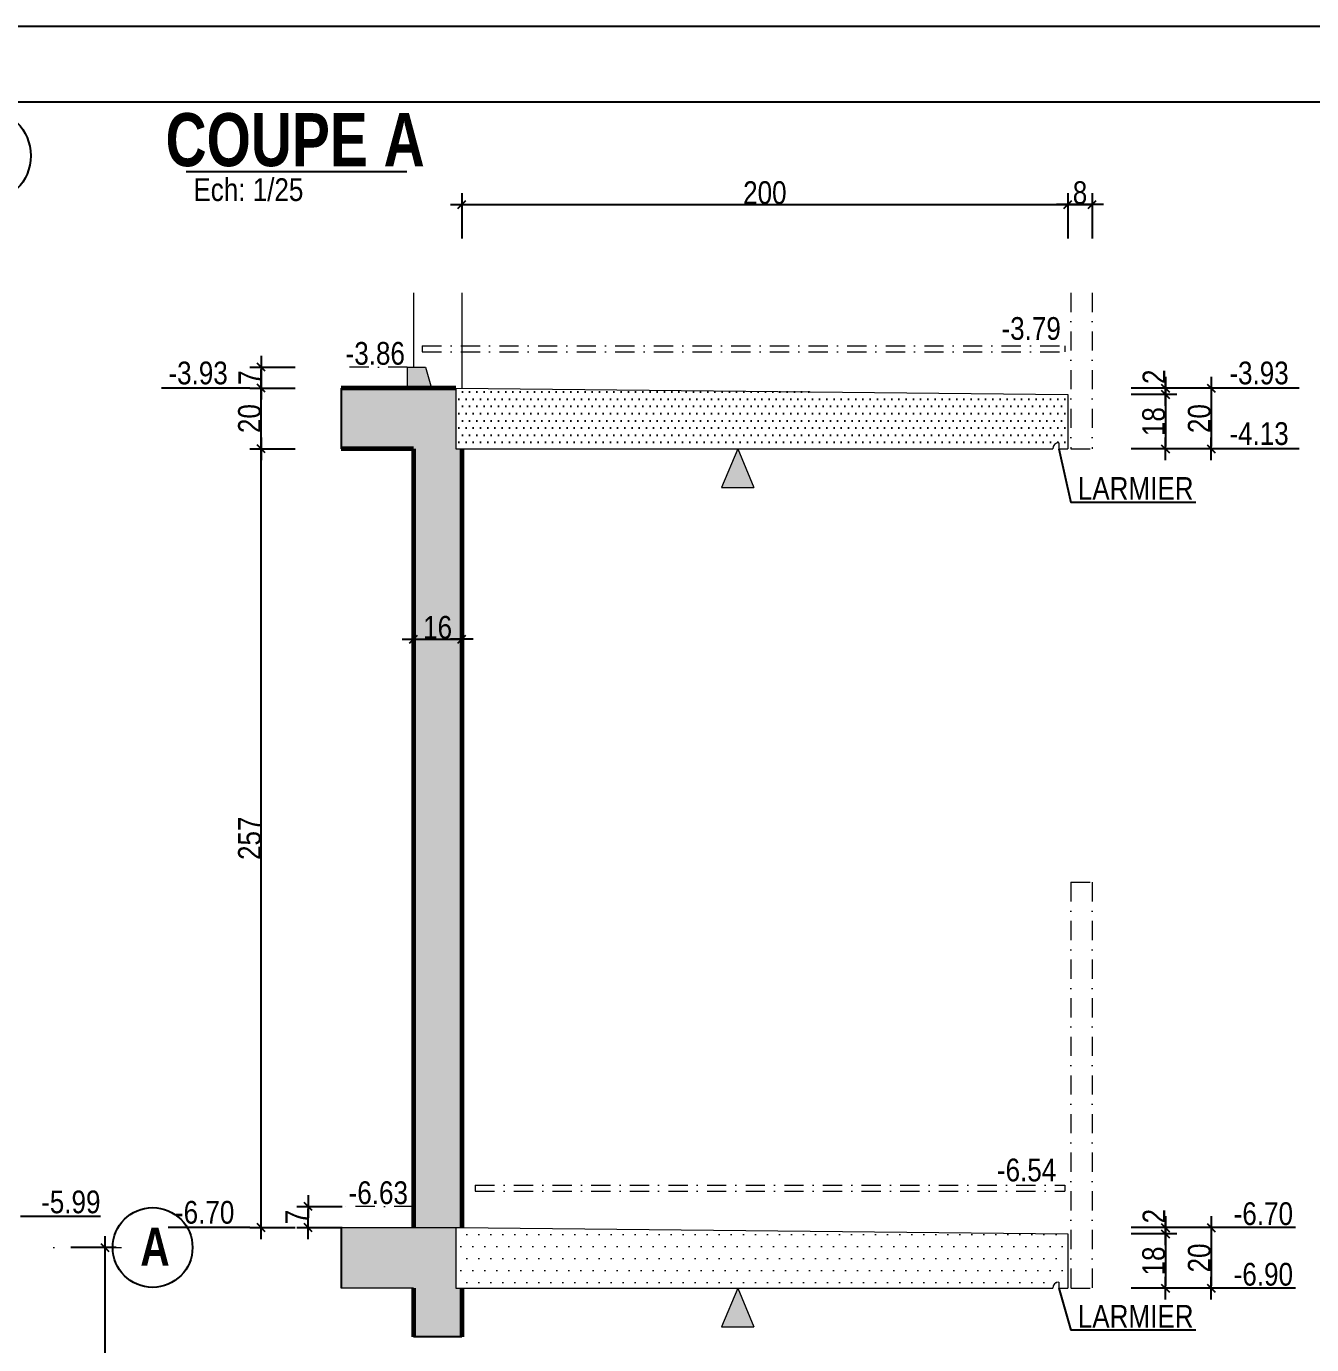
# Model space of a CAD drawing. Header units: millimetres. Extents: x 9051 to 35021, y -32652 to 0.
# Drawn here: x 32527 to 33375, y -29322 to -28452 of the extents above; entities that cross this region are included whole.
import ezdxf
from ezdxf.enums import TextEntityAlignment as Align

# ---------------------------------------------------------------- set-up
doc = ezdxf.new("R2010")
doc.units = ezdxf.units.MM
doc.linetypes.add('TIRETPTX2', pattern=[50.8, 25.4, -12.7, 0, -12.7])
for name, color, linetype in [('01-Cad  2', 1, 'Continuous'), ('01_cote_gen', 4, 'Continuous'), ('01_linteaux', 2, 'Continuous'), ('01_poch_BN', 9, 'Continuous'), ('01_poch_murs', 253, 'Continuous'), ('01_texte', 230, 'Continuous'), ('AA_COTES', 2, 'Continuous')]:
    doc.layers.add(name, color=color, linetype=linetype)
doc.layers.add('01_murs_coup', color=5, linetype='Continuous', lineweight=60)
doc.layers.add('01_tram_axes', color=2, linetype='TIRETPTX2', lineweight=9)
doc.styles.add('ARIAL NA', font='ARIALN.TTF')
doc.styles.add('impact', font='impact.ttf')
doc.styles.add('STYLE2', font='ARIALN.TTF')
doc.dimstyles.new('JB25', dxfattribs={"dimscale": 0.1, "dimtxt": 150, "dimasz": 15, "dimexe": 0.1, "dimexo": 0.1, "dimgap": 0.09, "dimtad": 1, "dimdec": 1, "dimlfac": 0.5, "dimdsep": 46, "dimtxsty": 'STYLE2', "dimblk1": 'BOND_G', "dimblk2": 'BOND_D', "dimsah": 1, "dimcen": 1.5, "dimdle": 0.01, "dimse1": 1, "dimse2": 1, "dimclrd": 4, "dimclre": 2, "dimclrt": 6, "dimazin": 2, "dimtfac": 2.333333, "dimtdec": 1, "dimtix": 1, "dimtmove": 2, "dimatfit": 3, "dimldrblk": 'BOND_G', "dimfxl": 1, "dimtolj": 1, "dimtzin": 0, "dimarcsym": 0})
doc.dimstyles.new('JB50', dxfattribs={"dimscale": 0.1, "dimtxt": 150, "dimasz": 15, "dimexe": 0.1, "dimexo": 0.1, "dimgap": 0.09, "dimtad": 1, "dimdec": 1, "dimdsep": 46, "dimtxsty": 'STYLE2', "dimblk1": 'BOND_G', "dimblk2": 'BOND_D', "dimsah": 1, "dimcen": 1.5, "dimdle": 0.01, "dimse1": 1, "dimse2": 1, "dimclrd": 4, "dimclre": 2, "dimclrt": 6, "dimazin": 2, "dimtfac": 2.333333, "dimtdec": 1, "dimtix": 1, "dimtmove": 2, "dimatfit": 3, "dimldrblk": 'BOND_G', "dimfxl": 1, "dimtolj": 1, "dimtzin": 0, "dimarcsym": 0})

# ---------------------------------------------------------------- blocks, each defined once
blk = doc.blocks.new('BOND_G')
at = {"layer": 'AA_COTES', "color": 0}
for p, q in [((0, -5), (0, 15)), ((5, 0), (-5, 0)), ((1.77, 1.77), (-1.77, -1.77))]:
    blk.add_line(p, q, dxfattribs=at)
blk = doc.blocks.new('BOND_D')
at = {"layer": 'AA_COTES', "color": 0}
for p, q in [((5, 0), (-5, 0)), ((-1.77, -1.77), (1.77, 1.77)), ((0, 5), (0, -15))]:
    blk.add_line(p, q, dxfattribs=at)
blk = doc.blocks.new('*D4361')
at = {"layer": '01_cote_gen', "color": 4, "lineweight": -2, "ltscale": 0.1, "transparency": 16777216}
blk.add_line((32578.81, -29259.73), (32578.81, -29866.73), dxfattribs=at)
at = {"layer": 'Defpoints', "color": 0, "ltscale": 0.1, "transparency": 16777216}
for p in [(32574.59, -29258.23), (32574.59, -29868.23), (32578.81, -29868.23)]:
    blk.add_point(p, dxfattribs=at)
at = {"layer": '01_cote_gen', "color": 4, "lineweight": -2, "ltscale": 0.1, "transparency": 16777216, "xscale": 1.5, "yscale": 1.5, "zscale": 1.5}
for name, p, rotation in [('BOND_G', (32578.81, -29258.23), 90), ('BOND_D', (32578.81, -29868.23), 270)]:
    blk.add_blockref(name, p, dxfattribs=dict(at, rotation=rotation))
at = {"layer": '01_cote_gen', "color": 6, "ltscale": 0.1, "transparency": 16777216, "insert": (32571.14, -29563.23), "char_height": 15, "attachment_point": 5, "rotation": 90, "style": 'STYLE2'}
blk.add_mtext('\\A1;610', dxfattribs=at)
blk = doc.blocks.new('*D4135')
at = {"layer": '01_cote_gen', "color": 4, "lineweight": -2, "transparency": 16777216}
blk.add_line((32815.87, -28569.74), (33212.87, -28569.74), dxfattribs=at)
at = {"layer": 'Defpoints', "color": 0, "transparency": 16777216}
for p in [(33214.37, -28569.74), (32814.37, -28644.62), (33214.37, -28664.05)]:
    blk.add_point(p, dxfattribs=at)
at = {"layer": '01_cote_gen', "color": 4, "lineweight": -2, "transparency": 16777216, "xscale": 1.5, "yscale": 1.5, "zscale": 1.5, "rotation": 180}
blk.add_blockref('BOND_G', (32814.37, -28569.74), dxfattribs=at)
at = {"layer": '01_cote_gen', "color": 4, "lineweight": -2, "transparency": 16777216, "xscale": 1.5, "yscale": 1.5, "zscale": 1.5}
blk.add_blockref('BOND_D', (33214.37, -28569.74), dxfattribs=at)
at = {"layer": '01_cote_gen', "color": 6, "lineweight": 0, "transparency": 16777216, "insert": (33014.37, -28562.08), "char_height": 15, "attachment_point": 5, "style": 'STYLE2'}
blk.add_mtext('\\A1;200', dxfattribs=at)
blk = doc.blocks.new('*D4374')
at = {"layer": '01_cote_gen', "color": 4, "lineweight": -2, "transparency": 16777216}
blk.add_line((33278.7, -28696.63), (33278.7, -28729.63), dxfattribs=at)
at = {"layer": 'Defpoints', "color": 0, "transparency": 16777216}
for p in [(33214.37, -28695.13), (33214.37, -28731.13), (33278.7, -28731.13)]:
    blk.add_point(p, dxfattribs=at)
at = {"layer": '01_cote_gen', "color": 4, "lineweight": -2, "transparency": 16777216, "xscale": 1.5, "yscale": 1.5, "zscale": 1.5}
for name, p, rotation in [('BOND_G', (33278.7, -28695.13), 90), ('BOND_D', (33278.7, -28731.13), 270)]:
    blk.add_blockref(name, p, dxfattribs=dict(at, rotation=rotation))
at = {"layer": '01_cote_gen', "color": 6, "lineweight": 0, "transparency": 16777216, "insert": (33271.04, -28713.13), "char_height": 15, "attachment_point": 5, "rotation": 90, "style": 'STYLE2'}
blk.add_mtext('\\A1;18', dxfattribs=at)
blk = doc.blocks.new('*D4375')
at = {"layer": '01_cote_gen', "color": 4, "lineweight": -2, "transparency": 16777216}
blk.add_line((33278.7, -28692.63), (33278.7, -28693.63), dxfattribs=at)
at = {"layer": 'Defpoints', "color": 0, "transparency": 16777216}
for p in [(32810.37, -28691.13), (33214.37, -28695.13), (33278.7, -28695.13)]:
    blk.add_point(p, dxfattribs=at)
at = {"layer": '01_cote_gen', "color": 4, "lineweight": -2, "transparency": 16777216, "xscale": 1.5, "yscale": 1.5, "zscale": 1.5}
for name, p, rotation in [('BOND_G', (33278.7, -28691.13), 90), ('BOND_D', (33278.7, -28695.13), 270)]:
    blk.add_blockref(name, p, dxfattribs=dict(at, rotation=rotation))
at = {"layer": '01_cote_gen', "color": 6, "lineweight": 0, "transparency": 16777216, "insert": (33271.17, -28683.52), "char_height": 15, "attachment_point": 5, "rotation": 90, "style": 'STYLE2'}
blk.add_mtext('\\A1;2', dxfattribs=at)
blk = doc.blocks.new('*D4136')
at = {"layer": '01_cote_gen', "color": 4, "lineweight": -2, "transparency": 16777216}
blk.add_line((33308.86, -28692.63), (33308.86, -28729.63), dxfattribs=at)
at = {"layer": 'Defpoints', "color": 0, "transparency": 16777216}
for p in [(33286.2, -28691.13), (33286.2, -28731.13), (33308.86, -28731.13)]:
    blk.add_point(p, dxfattribs=at)
at = {"layer": '01_cote_gen', "color": 4, "lineweight": -2, "transparency": 16777216, "xscale": 1.5, "yscale": 1.5, "zscale": 1.5}
for name, p, rotation in [('BOND_G', (33308.86, -28691.13), 90), ('BOND_D', (33308.86, -28731.13), 270)]:
    blk.add_blockref(name, p, dxfattribs=dict(at, rotation=rotation))
at = {"layer": '01_cote_gen', "color": 6, "lineweight": 0, "transparency": 16777216, "insert": (33301.19, -28711.13), "char_height": 15, "attachment_point": 5, "rotation": 90, "style": 'STYLE2'}
blk.add_mtext('\\A1;20', dxfattribs=at)
blk = doc.blocks.new('*D4376')
at = {"layer": '01_cote_gen', "color": 4, "lineweight": -2, "ltscale": 2, "transparency": 16777216}
blk.add_line((33215.87, -28569.74), (33228.87, -28569.74), dxfattribs=at)
at = {"layer": 'Defpoints', "color": 0, "ltscale": 2, "transparency": 16777216}
for p in [(33230.37, -28569.74), (33214.37, -28577.24), (33230.37, -28628.08)]:
    blk.add_point(p, dxfattribs=at)
at = {"layer": '01_cote_gen', "color": 4, "lineweight": -2, "ltscale": 2, "transparency": 16777216, "xscale": 1.5, "yscale": 1.5, "zscale": 1.5, "rotation": 180}
blk.add_blockref('BOND_G', (33214.37, -28569.74), dxfattribs=at)
at = {"layer": '01_cote_gen', "color": 4, "lineweight": -2, "ltscale": 2, "transparency": 16777216, "xscale": 1.5, "yscale": 1.5, "zscale": 1.5}
blk.add_blockref('BOND_D', (33230.37, -28569.74), dxfattribs=at)
at = {"layer": '01_cote_gen', "color": 6, "lineweight": 0, "ltscale": 2, "transparency": 16777216, "insert": (33222.37, -28562.08), "char_height": 15, "attachment_point": 5, "style": 'STYLE2'}
blk.add_mtext('\\A1;8', dxfattribs=at)
blk = doc.blocks.new('*D4377')
at = {"layer": '01_cote_gen', "color": 4, "lineweight": -2, "transparency": 16777216}
blk.add_line((33278.7, -29250.63), (33278.7, -29283.63), dxfattribs=at)
at = {"layer": 'Defpoints', "color": 0, "transparency": 16777216}
for p in [(33214.37, -29249.13), (33214.37, -29285.13), (33278.7, -29285.13)]:
    blk.add_point(p, dxfattribs=at)
at = {"layer": '01_cote_gen', "color": 4, "lineweight": -2, "transparency": 16777216, "xscale": 1.5, "yscale": 1.5, "zscale": 1.5}
for name, p, rotation in [('BOND_G', (33278.7, -29249.13), 90), ('BOND_D', (33278.7, -29285.13), 270)]:
    blk.add_blockref(name, p, dxfattribs=dict(at, rotation=rotation))
at = {"layer": '01_cote_gen', "color": 6, "lineweight": 0, "transparency": 16777216, "insert": (33271.04, -29267.13), "char_height": 15, "attachment_point": 5, "rotation": 90, "style": 'STYLE2'}
blk.add_mtext('\\A1;18', dxfattribs=at)
blk = doc.blocks.new('*D4137')
at = {"layer": '01_cote_gen', "color": 4, "lineweight": -2, "transparency": 16777216}
blk.add_line((33308.86, -29246.63), (33308.86, -29283.63), dxfattribs=at)
at = {"layer": 'Defpoints', "color": 0, "transparency": 16777216}
for p in [(33286.2, -29245.13), (33286.2, -29285.13), (33308.86, -29285.13)]:
    blk.add_point(p, dxfattribs=at)
at = {"layer": '01_cote_gen', "color": 4, "lineweight": -2, "transparency": 16777216, "xscale": 1.5, "yscale": 1.5, "zscale": 1.5}
for name, p, rotation in [('BOND_G', (33308.86, -29245.13), 90), ('BOND_D', (33308.86, -29285.13), 270)]:
    blk.add_blockref(name, p, dxfattribs=dict(at, rotation=rotation))
at = {"layer": '01_cote_gen', "color": 6, "lineweight": 0, "transparency": 16777216, "insert": (33301.19, -29265.13), "char_height": 15, "attachment_point": 5, "rotation": 90, "style": 'STYLE2'}
blk.add_mtext('\\A1;20', dxfattribs=at)
blk = doc.blocks.new('*D4138')
at = {"layer": '01_cote_gen', "color": 4, "lineweight": -2, "transparency": 16777216}
blk.add_line((33278.7, -29246.63), (33278.7, -29247.63), dxfattribs=at)
at = {"layer": 'Defpoints', "color": 0, "transparency": 16777216}
for p in [(32810.37, -29245.13), (33214.37, -29249.13), (33278.7, -29249.13)]:
    blk.add_point(p, dxfattribs=at)
at = {"layer": '01_cote_gen', "color": 4, "lineweight": -2, "transparency": 16777216, "xscale": 1.5, "yscale": 1.5, "zscale": 1.5}
for name, p, rotation in [('BOND_G', (33278.7, -29245.13), 90), ('BOND_D', (33278.7, -29249.13), 270)]:
    blk.add_blockref(name, p, dxfattribs=dict(at, rotation=rotation))
at = {"layer": '01_cote_gen', "color": 6, "lineweight": 0, "transparency": 16777216, "insert": (33271.17, -29237.52), "char_height": 15, "attachment_point": 5, "rotation": 90, "style": 'STYLE2'}
blk.add_mtext('\\A1;2', dxfattribs=at)
blk = doc.blocks.new('*D4378')
at = {"layer": '01_cote_gen', "color": 4, "lineweight": -2, "ltscale": 0.1, "transparency": 16777216}
blk.add_line((32712.86, -29243.63), (32712.86, -29232.63), dxfattribs=at)
at = {"layer": 'Defpoints', "color": 0, "ltscale": 0.1, "transparency": 16777216}
for p in [(32712.86, -29231.13), (32734.61, -29231.13), (32734.61, -29245.13)]:
    blk.add_point(p, dxfattribs=at)
at = {"layer": '01_cote_gen', "color": 4, "lineweight": -2, "ltscale": 0.1, "transparency": 16777216, "xscale": 1.5, "yscale": 1.5, "zscale": 1.5}
for name, p, rotation in [('BOND_D', (32712.86, -29231.13), 90), ('BOND_G', (32712.86, -29245.13), 270)]:
    blk.add_blockref(name, p, dxfattribs=dict(at, rotation=rotation))
at = {"layer": '01_cote_gen', "color": 6, "ltscale": 0.1, "transparency": 16777216, "insert": (32705.35, -29238.13), "char_height": 15, "attachment_point": 5, "rotation": 90, "style": 'STYLE2'}
blk.add_mtext('\\A1;7', dxfattribs=at)
blk = doc.blocks.new('*D4379')
at = {"layer": '01_cote_gen', "color": 4, "lineweight": -2, "ltscale": 0.1, "transparency": 16777216}
blk.add_line((32681.93, -29243.63), (32681.93, -28732.63), dxfattribs=at)
at = {"layer": 'Defpoints', "color": 0, "ltscale": 0.1, "transparency": 16777216}
for p in [(32681.93, -28731.13), (32758.49, -28731.13), (32772.49, -29245.13)]:
    blk.add_point(p, dxfattribs=at)
at = {"layer": '01_cote_gen', "color": 4, "lineweight": -2, "ltscale": 0.1, "transparency": 16777216, "xscale": 1.5, "yscale": 1.5, "zscale": 1.5}
for name, p, rotation in [('BOND_D', (32681.93, -28731.13), 90), ('BOND_G', (32681.93, -29245.13), 270)]:
    blk.add_blockref(name, p, dxfattribs=dict(at, rotation=rotation))
at = {"layer": '01_cote_gen', "color": 6, "ltscale": 0.1, "transparency": 16777216, "insert": (32674.27, -28988.13), "char_height": 15, "attachment_point": 5, "rotation": 90, "style": 'STYLE2'}
blk.add_mtext('\\A1;257', dxfattribs=at)
blk = doc.blocks.new('*D4380')
at = {"layer": '01_cote_gen', "color": 4, "lineweight": -2, "ltscale": 0.1, "transparency": 16777216}
blk.add_line((32681.93, -28729.63), (32681.93, -28692.63), dxfattribs=at)
at = {"layer": 'Defpoints', "color": 0, "ltscale": 0.1, "transparency": 16777216}
for p in [(32681.93, -28691.13), (32742.27, -28691.13), (32746.62, -28731.13)]:
    blk.add_point(p, dxfattribs=at)
at = {"layer": '01_cote_gen', "color": 4, "lineweight": -2, "ltscale": 0.1, "transparency": 16777216, "xscale": 1.5, "yscale": 1.5, "zscale": 1.5}
for name, p, rotation in [('BOND_D', (32681.93, -28691.13), 90), ('BOND_G', (32681.93, -28731.13), 270)]:
    blk.add_blockref(name, p, dxfattribs=dict(at, rotation=rotation))
at = {"layer": '01_cote_gen', "color": 6, "ltscale": 0.1, "transparency": 16777216, "insert": (32674.27, -28711.13), "char_height": 15, "attachment_point": 5, "rotation": 90, "style": 'STYLE2'}
blk.add_mtext('\\A1;20', dxfattribs=at)
blk = doc.blocks.new('*D4381')
at = {"layer": '01_cote_gen', "color": 4, "lineweight": -2, "ltscale": 0.1, "transparency": 16777216}
blk.add_line((32681.93, -28689.63), (32681.93, -28678.63), dxfattribs=at)
at = {"layer": 'Defpoints', "color": 0, "ltscale": 0.1, "transparency": 16777216}
for p in [(32681.93, -28677.13), (32734.61, -28677.13), (32734.61, -28691.13)]:
    blk.add_point(p, dxfattribs=at)
at = {"layer": '01_cote_gen', "color": 4, "lineweight": -2, "ltscale": 0.1, "transparency": 16777216, "xscale": 1.5, "yscale": 1.5, "zscale": 1.5}
for name, p, rotation in [('BOND_D', (32681.93, -28677.13), 90), ('BOND_G', (32681.93, -28691.13), 270)]:
    blk.add_blockref(name, p, dxfattribs=dict(at, rotation=rotation))
at = {"layer": '01_cote_gen', "color": 6, "ltscale": 0.1, "transparency": 16777216, "insert": (32674.43, -28684.13), "char_height": 15, "attachment_point": 5, "rotation": 90, "style": 'STYLE2'}
blk.add_mtext('\\A1;7', dxfattribs=at)
blk = doc.blocks.new('*D4393')
at = {"layer": '01_cote_gen', "color": 4, "lineweight": -2, "ltscale": 0.1, "transparency": 16777216}
blk.add_line((32783.87, -28856.67), (32812.87, -28856.67), dxfattribs=at)
at = {"layer": 'Defpoints', "color": 0, "ltscale": 0.1, "transparency": 16777216}
for p in [(32814.37, -28856.67), (32782.37, -28873.55), (32814.37, -28873.55)]:
    blk.add_point(p, dxfattribs=at)
at = {"layer": '01_cote_gen', "color": 4, "lineweight": -2, "ltscale": 0.1, "transparency": 16777216, "xscale": 1.5, "yscale": 1.5, "zscale": 1.5, "rotation": 180}
blk.add_blockref('BOND_G', (32782.37, -28856.67), dxfattribs=at)
at = {"layer": '01_cote_gen', "color": 4, "lineweight": -2, "ltscale": 0.1, "transparency": 16777216, "xscale": 1.5, "yscale": 1.5, "zscale": 1.5}
blk.add_blockref('BOND_D', (32814.37, -28856.67), dxfattribs=at)
at = {"layer": '01_cote_gen', "color": 6, "ltscale": 0.1, "transparency": 16777216, "insert": (32798.37, -28849), "char_height": 15, "attachment_point": 5, "style": 'STYLE2'}
blk.add_mtext('\\A1;16', dxfattribs=at)

msp = doc.modelspace()

# ---------------------------------------------------------------- hatches: boundary and pattern name
at = {"layer": '01_linteaux', "lineweight": 0}
h = msp.add_hatch(dxfattribs=at)
h.set_pattern_fill('DOTS', color=256, scale=5)
h.paths.add_polyline_path([(33214.37, -29249.13), (32810.37, -29245.13), (32810.37, -29285.13), (33204.37, -29285.13, -0.414214), (33208.37, -29281.13), (33208.37, -29285.13), (33214.37, -29285.13)])
at = {"layer": '01_poch_BN', "ltscale": 0.1}
h = msp.add_hatch(color=256, dxfattribs=at)
h.dxf.hatch_style = 1
h.paths.add_polyline_path([(32790.37, -28677.13), (32778.37, -28677.13), (32778.37, -28691.13), (32794.37, -28691.13)])
h.paths.add_polyline_path([(32810.37, -28691.13), (32734.61, -28691.13), (32734.61, -28731.13), (32782.37, -28731.13), (32782.37, -29245.13), (32810.37, -29245.13), (32814.37, -29245.13), (32814.37, -28731.13), (32810.37, -28731.13)])
h.paths.add_polyline_path([(32810.37, -29245.13), (32782.37, -29245.13), (32734.61, -29245.13), (32734.61, -29285.13), (32782.37, -29285.13), (32782.37, -29317.13), (32814.37, -29317.13), (32814.37, -29285.13), (32810.37, -29285.13)])
at = {"layer": '01_poch_murs', "ltscale": 5}
h = msp.add_hatch(dxfattribs=at)
h.set_pattern_fill('DOTS', color=256, scale=3)
h.set_pattern_definition([(0, (8997.4938, -5385.7843), (2.38125, 4.7625), [0, -4.7625])])
h.paths.add_polyline_path([(33214.37, -28695.13), (32810.37, -28691.13), (32810.37, -28731.13), (33204.37, -28731.13, -0.414214), (33208.37, -28727.13), (33208.37, -28731.13), (33214.37, -28731.13)])

# ---------------------------------------------------------------- linework, layer by layer
at = {"layer": '01-Cad  2'}
for p, q in [((35020.83, -28452.24), (30130.83, -28452.24)), ((34970.83, -28502.24), (30180.83, -28502.24))]:
    msp.add_line(p, q, dxfattribs=at)
at = {"layer": '01_linteaux', "lineweight": 0}
for p, q in [((32782.37, -28628.08), (32782.37, -28677.13)), ((32814.37, -28628.08), (32814.37, -28691.17)), ((32996.5, -28731.13), (32985.85, -28756.62)), ((32996.5, -28731.13), (33007.15, -28756.62)), ((32985.85, -28756.62), (33007.15, -28756.62)), ((32996.5, -29285.13), (32985.85, -29310.62)), ((32996.5, -29285.13), (33007.15, -29310.62)), ((32985.85, -29310.62), (33007.15, -29310.62))]:
    msp.add_line(p, q, dxfattribs=at)
for points in [[(32996.5, -28731.13), (32985.85, -28756.62), (33007.15, -28756.62)], [(32996.5, -29285.13), (32985.85, -29310.62), (33007.15, -29310.62)]]:
    msp.add_solid(points, dxfattribs=at)
at = {"layer": '01_murs_coup', "linetype": 'Continuous', "lineweight": 0}
for p, q in [((32778.37, -28677.13), (32790.37, -28677.13)), ((32778.37, -28677.13), (32778.37, -28691.13)), ((32790.37, -28677.13), (32794.37, -28691.13)), ((32810.37, -28691.13), (32810.37, -28731.13)), ((32810.37, -28691.13), (33214.37, -28695.13)), ((33214.37, -28695.13), (33214.37, -28731.13)), ((33208.37, -28727.13), (33208.37, -28731.13)), ((32810.37, -28731.13), (33204.37, -28731.13)), ((33208.37, -28731.13), (33214.37, -28731.13)), ((32734.61, -29245.13), (32810.37, -29245.13)), ((32810.37, -29245.13), (32814.37, -29245.13)), ((32810.37, -29245.13), (32810.37, -29285.13)), ((32810.37, -29245.13), (33214.37, -29249.13)), ((33214.37, -29249.13), (33214.37, -29285.13)), ((32782.37, -29285.13), (32734.61, -29285.13)), ((32810.37, -29285.13), (33204.37, -29285.13)), ((33208.37, -29281.13), (33208.37, -29285.13)), ((33208.37, -29285.13), (33214.37, -29285.13))]:
    msp.add_line(p, q, dxfattribs=at)
at = {"layer": '01_murs_coup'}
for p, q in [((32810.37, -28691.13), (32734.61, -28691.13)), ((32782.37, -28731.13), (32734.61, -28731.13)), ((32782.37, -28731.13), (32782.37, -29245.13)), ((32814.37, -28731.13), (32814.37, -29245.13)), ((32782.37, -29285.13), (32782.37, -29317.13)), ((32814.37, -29285.13), (32814.37, -29317.13))]:
    msp.add_line(p, q, dxfattribs=at)
at = {"layer": '01_murs_coup', "linetype": 'Continuous', "lineweight": 0}
for centre in [(33208.37, -28731.13), (33208.37, -29285.13)]:
    msp.add_arc(centre, 4, 90, 180, dxfattribs=at)
at = {"layer": '01_poch_BN', "ltscale": 0.1}
for p, q in [((32734.61, -28691.13), (32734.61, -28731.13)), ((32734.61, -29245.13), (32734.61, -29285.13)), ((32814.37, -29317.13), (32782.37, -29317.13))]:
    msp.add_line(p, q, dxfattribs=at)
at = {"layer": '01_texte'}
for p, q in [((32632.5, -28548.12), (32778.11, -28548.12)), ((32674.43, -28691.13), (32616.11, -28691.13)), ((33367.12, -28691.13), (33316.36, -28691.13)), ((33208.37, -28731.13), (33216.34, -28766.43)), ((33367.12, -28731.13), (33316.36, -28731.13)), ((33298.85, -28766.43), (33216.34, -28766.43)), ((32575.93, -29237.74), (32523.09, -29237.74)), ((32674.43, -29245.13), (32620.44, -29245.13)), ((33364.63, -29245.13), (33316.36, -29245.13)), ((33208.37, -29285.13), (33216.34, -29312.86)), ((33364.63, -29285.13), (33316.36, -29285.13)), ((33298.85, -29312.86), (33216.34, -29312.86))]:
    msp.add_line(p, q, dxfattribs=at)
for centre, radius in [((32498.84, -28537.67), 30.98), ((32610.26, -29258.23), 26.34)]:
    msp.add_circle(centre, radius, dxfattribs=at)
at = {"layer": '01_tram_axes', "ltscale": 0.5}
for p, q in [((33216.37, -28628.08), (33216.37, -28731.13)), ((33230.37, -28628.08), (33230.37, -28731.13)), ((32788.16, -28663.13), (33212.37, -28663.13)), ((32788.16, -28663.13), (32788.16, -28667.13)), ((32788.16, -28667.13), (33212.37, -28667.13)), ((33212.37, -28663.13), (33212.37, -28667.13)), ((32778.37, -28677.13), (32734.61, -28677.13)), ((33216.37, -28731.13), (33230.37, -28731.13)), ((33216.37, -29017.13), (33230.37, -29017.13)), ((33216.37, -29017.13), (33216.37, -29285.13)), ((33230.37, -29017.13), (33230.37, -29285.13)), ((32823.22, -29217.13), (33212.37, -29217.13)), ((32823.22, -29217.13), (32823.22, -29221.13)), ((33212.37, -29217.13), (33212.37, -29221.13)), ((32823.22, -29221.13), (33212.37, -29221.13)), ((32782.37, -29231.13), (32734.61, -29231.13)), ((33216.37, -29285.13), (33230.37, -29285.13))]:
    msp.add_line(p, q, dxfattribs=at)
at = {"layer": '01_tram_axes', "color": 253, "ltscale": 2}
msp.add_line((28604.36, -29258.23), (32589.64, -29258.23), dxfattribs=at)

# ---------------------------------------------------------------- texts
at = {"layer": '01_texte', "style": 'impact'}
msp.add_text('COUPE A', height=35, dxfattribs=at).set_placement((32704.32, -28527.02), align=Align.MIDDLE)
at = {"layer": '01_texte'}
for s, style, p in [('Ech: 1/25', 'STYLE2', (32637.16, -28567.52)), ('-3.79', 'ARIAL NA', (33170.53, -28659.15)), ('-3.86', 'ARIAL NA', (32737.63, -28675.56)), ('-3.93', 'ARIAL NA', (32620.7, -28688.51)), ('-3.93', 'ARIAL NA', (33320.95, -28688.51)), ('-4.13', 'ARIAL NA', (33320.95, -28728.51)), ('LARMIER', 'ARIAL NA', (33220.93, -28764.73)), ('-6.54', 'ARIAL NA', (33167.54, -29214.58)), ('-6.63', 'ARIAL NA', (32739.63, -29229.56)), ('-5.99', 'ARIAL NA', (32536.69, -29235.64)), ('-6.70', 'ARIAL NA', (32625.03, -29242.51)), ('-6.70', 'ARIAL NA', (33323.79, -29243.4)), ('-6.90', 'ARIAL NA', (33323.79, -29283.4)), ('LARMIER', 'ARIAL NA', (33220.93, -29311.16))]:
    msp.add_text(s, height=15, dxfattribs=dict(at, style=style)).set_placement(p)
at = {"layer": '01_texte', "style": 'impact'}
msp.add_text('A', height=25, rotation=0, dxfattribs=at).set_placement((32602.15, -29270.14))

# ---------------------------------------------------------------- dimensions: what is measured, and where the dimension line sits
at = {"layer": '01_cote_gen', "lineweight": 0}
dim = msp.add_linear_dim(base=(33214.37, -28569.74), p1=(32814.37, -28644.62), p2=(33214.37, -28664.05), dimstyle='JB25', dxfattribs=at)
dim.commit()
dim.dimension.update_dxf_attribs({"geometry": '*D4135', "text_midpoint": (33014.37, -28562.08)})
at = {"layer": '01_cote_gen', "lineweight": 0, "ltscale": 2}
dim = msp.add_linear_dim(base=(33230.37, -28569.74), p1=(33214.37, -28577.24), p2=(33230.37, -28628.08), dimstyle='JB25', dxfattribs=at)
dim.commit()
dim.dimension.update_dxf_attribs({"geometry": '*D4376', "text_midpoint": (33222.37, -28562.08)})
at = {"layer": '01_cote_gen', "ltscale": 0.1}
for base, p1, p2, dimstyle, picture, middle in [((32681.93, -28677.13), (32734.61, -28691.13), (32734.61, -28677.13), 'JB25', '*D4381', (32674.43, -28684.13)), ((32681.93, -28691.13), (32746.62, -28731.13), (32742.27, -28691.13), 'JB25', '*D4380', (32674.27, -28711.13)), ((32681.93, -28731.13), (32772.49, -29245.13), (32758.49, -28731.13), 'JB25', '*D4379', (32674.27, -28988.13)), ((32712.86, -29231.13), (32734.61, -29245.13), (32734.61, -29231.13), 'JB25', '*D4378', (32705.35, -29238.13)), ((32578.81, -29868.23), (32574.59, -29258.23), (32574.59, -29868.23), 'JB50', '*D4361', (32571.14, -29563.23))]:
    dim = msp.add_linear_dim(base=base, p1=p1, p2=p2, angle=90, dimstyle=dimstyle, dxfattribs=at)
    dim.commit()
    dim.dimension.update_dxf_attribs({"geometry": picture, "text_midpoint": middle})
at = {"layer": '01_cote_gen', "lineweight": 0}
for base, p1, p2, picture, middle in [((33278.7, -28695.13), (32810.37, -28691.13), (33214.37, -28695.13), '*D4375', (33271.17, -28683.52)), ((33278.7, -29249.13), (32810.37, -29245.13), (33214.37, -29249.13), '*D4138', (33271.17, -29237.52))]:
    dim = msp.add_linear_dim(base=base, p1=p1, p2=p2, angle=90, dimstyle='JB25', dxfattribs=at)
    dim.commit()
    dim.dimension.update_dxf_attribs({"geometry": picture, "text_midpoint": middle, "dimtype": 160})
for base, p1, p2, picture, middle in [((33308.86, -28731.13), (33286.2, -28691.13), (33286.2, -28731.13), '*D4136', (33301.19, -28711.13)), ((33278.7, -28731.13), (33214.37, -28695.13), (33214.37, -28731.13), '*D4374', (33271.04, -28713.13)), ((33278.7, -29285.13), (33214.37, -29249.13), (33214.37, -29285.13), '*D4377', (33271.04, -29267.13)), ((33308.86, -29285.13), (33286.2, -29245.13), (33286.2, -29285.13), '*D4137', (33301.19, -29265.13))]:
    dim = msp.add_linear_dim(base=base, p1=p1, p2=p2, angle=90, dimstyle='JB25', dxfattribs=at)
    dim.commit()
    dim.dimension.update_dxf_attribs({"geometry": picture, "text_midpoint": middle})
at = {"layer": '01_cote_gen', "ltscale": 0.1}
dim = msp.add_linear_dim(base=(32814.37, -28856.67), p1=(32782.37, -28873.55), p2=(32814.37, -28873.55), dimstyle='JB25', dxfattribs=at)
dim.commit()
dim.dimension.update_dxf_attribs({"geometry": '*D4393', "text_midpoint": (32798.37, -28849)})

doc.saveas('drawing.dxf')
